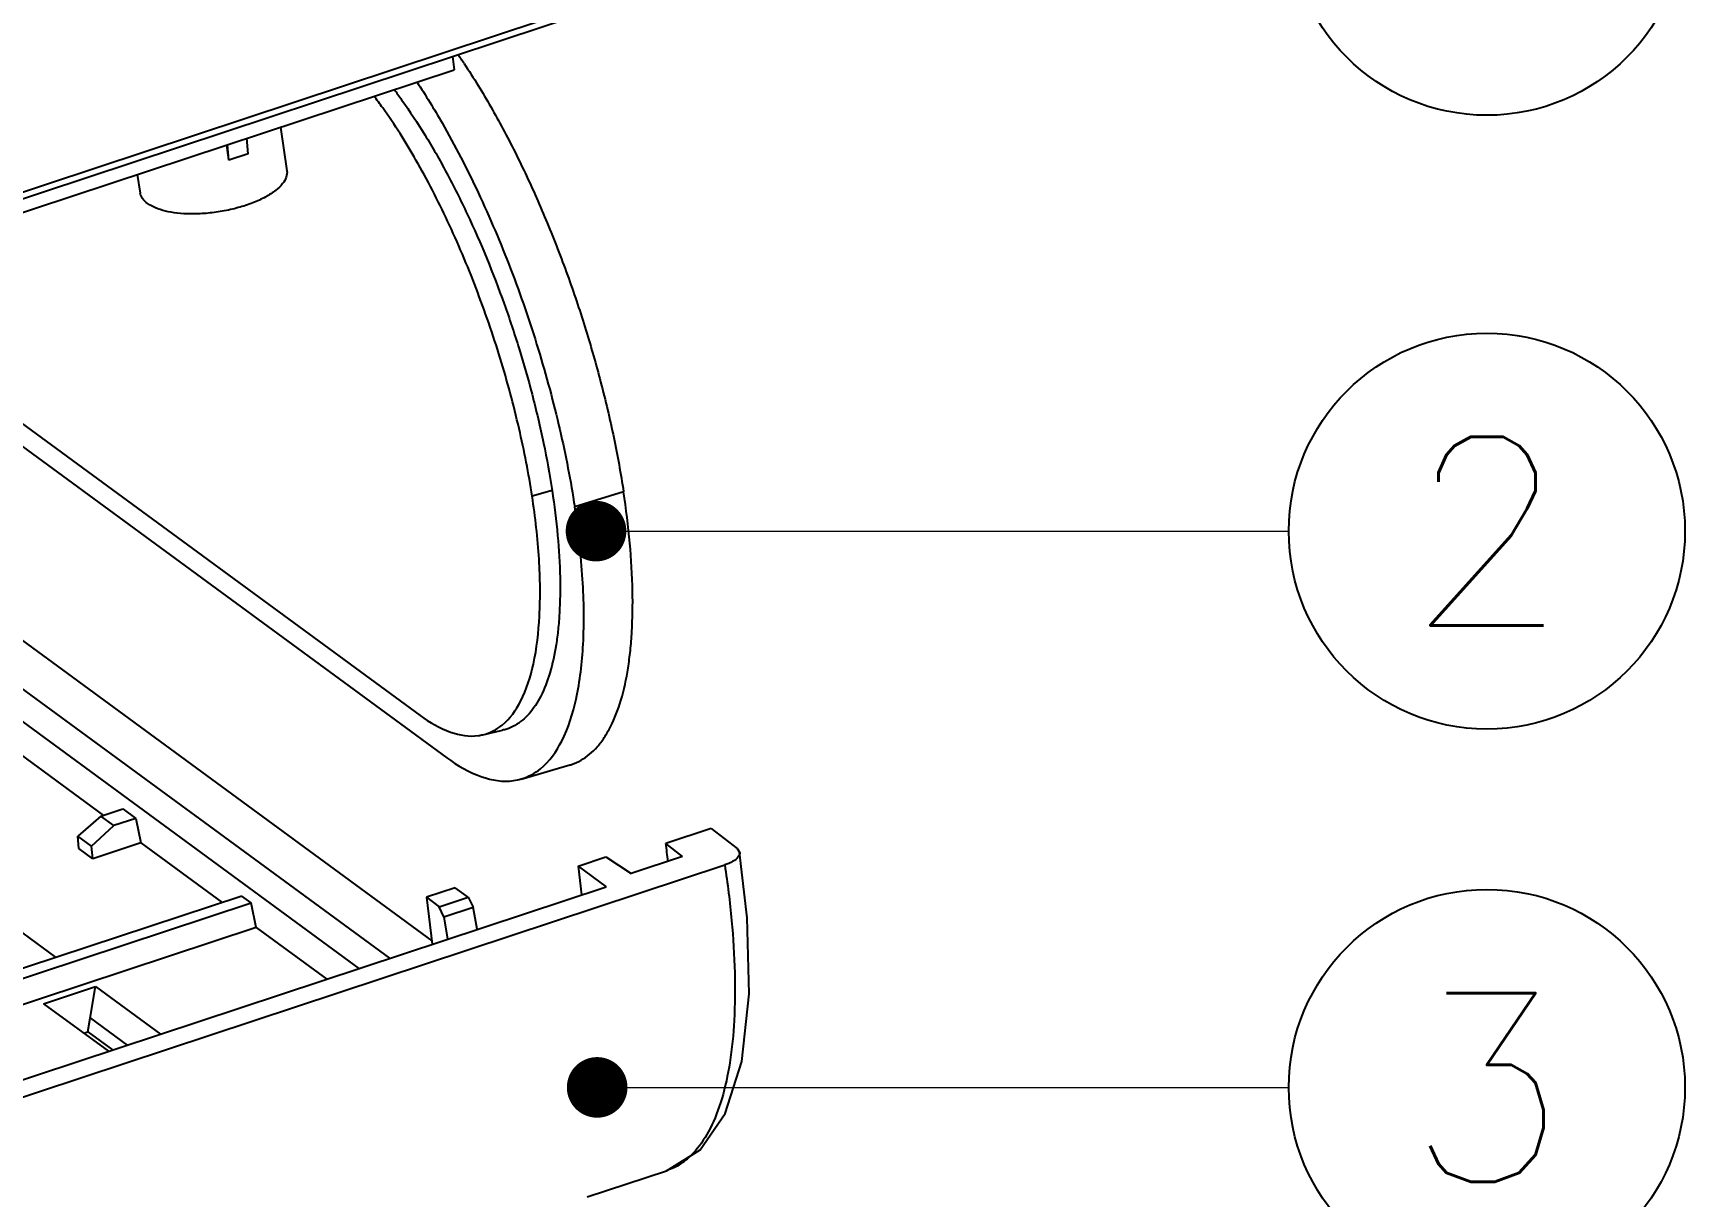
# Model space of a CAD drawing. Header units: millimetres. Extents: x 4086 to 4666, y 411 to 814.
# Drawn here: x 4316.37 to 4359.27, y 471.03 to 501.27 of the extents above; entities that cross this region are included whole.
import ezdxf
from ezdxf.enums import TextEntityAlignment as Align

# ---------------------------------------------------------------- set-up
doc = ezdxf.new("R2010")
doc.units = ezdxf.units.MM
doc.styles.add('TXT', font='txt.shx', dxfattribs={"bigfont": 'gbcbig.shx'})
doc.styles.add('wuwei', font='SimSun.ttf', dxfattribs={"width": 0.8, "oblique": 10})
doc.dimstyles.new('wuwei', dxfattribs={"dimscale": 1.5, "dimtxt": 2.5, "dimasz": 1.5, "dimexe": 0.3, "dimexo": 0.3, "dimgap": 0.5, "dimtad": 1, "dimdsep": 46, "dimtxsty": 'wuwei', "dimcen": 0, "dimclrd": 42, "dimclre": 256, "dimclrt": 256, "dimazin": 2, "dimtfac": 1, "dimtofl": 0, "dimtmove": 0, "dimatfit": 3, "dimfxl": 1, "dimlwd": 5, "dimlwe": 5, "dimarcsym": 0})

# ---------------------------------------------------------------- blocks, each defined once
blk = doc.blocks.new('u113')
at = {"color": 7, "linetype": 'Continuous'}
for p, q in [((15.222, 80.416), (100.682, 108.679)), ((15.367, 80.71), (100.79, 108.96)), ((95.572, 106.989), (95.623, 106.491)), ((14.916, 79.8), (95.623, 106.491)), ((89.19, 104.364), (89.421, 102.745)), ((87.176, 103.698), (87.261, 103.147)), ((87.272, 103.138), (87.218, 103.712)), ((87.985, 103.374), (87.937, 103.95)), ((87.272, 103.138), (87.261, 103.147)), ((87.985, 103.374), (87.272, 103.138)), ((83.872, 102.605), (83.984, 101.916)), ((72.23, 98.755), (94.368, 82.521)), ((71.438, 98.493), (95.354, 80.954)), ((64.673, 96.256), (94.801, 74.16)), ((93.245, 73.511), (62.989, 95.699)), ((61.837, 95.318), (92.093, 73.13)), ((99.264, 90.876), (98.521, 90.663)), ((101.913, 90.828), (100.102, 90.262)), ((73.948, 85.168), (82.616, 78.812)), ((96.694, 81.805), (97.427, 81.974)), ((98.118, 80.163), (99.92, 80.685)), ((82.524, 78.782), (81.668, 78.038)), ((82.524, 78.782), (83.338, 79.051)), ((83, 78.433), (82.524, 78.782)), ((83.813, 78.702), (83, 78.433)), ((83.338, 79.051), (83.813, 78.702)), ((83.813, 78.702), (84.004, 77.794)), ((81.702, 77.587), (81.668, 78.038)), ((82.167, 77.672), (81.668, 78.038)), ((82.167, 77.672), (83, 78.433)), ((105.16, 78.329), (103.476, 77.773)), ((105.16, 78.329), (106.13, 77.579)), ((75.156, 77.714), (80.851, 73.538)), ((82.223, 77.205), (81.702, 77.587)), ((82.223, 77.205), (82.167, 77.672)), ((84.004, 77.794), (82.223, 77.205)), ((84.004, 77.794), (87.024, 75.579)), ((100.223, 76.928), (101.261, 77.271)), ((101.261, 77.271), (102.19, 76.654)), ((104.104, 77.287), (102.19, 76.654)), ((104.104, 77.287), (103.476, 77.773)), ((106.13, 77.579), (106.221, 77.441)), ((106.505, 75.014), (106.221, 77.441)), ((20.244, 48.721), (105.667, 76.972)), ((100.223, 76.928), (100.358, 75.863)), ((100.223, 76.928), (101.266, 76.163)), ((19.636, 49.167), (101.266, 76.163)), ((95.665, 76.125), (94.597, 75.772)), ((96.145, 75.774), (95.665, 76.125)), ((87.746, 75.818), (67.641, 69.169)), ((67.988, 68.914), (88.093, 75.563)), ((88.093, 75.563), (87.746, 75.818)), ((88.284, 74.655), (88.093, 75.563)), ((94.597, 75.772), (94.818, 74.031)), ((94.597, 75.772), (95.076, 75.42)), ((95.076, 75.42), (96.145, 75.774)), ((95.25, 75.048), (95.076, 75.42)), ((95.25, 75.048), (96.328, 75.405)), ((96.145, 75.774), (96.328, 75.405)), ((96.486, 74.583), (96.328, 75.405)), ((95.25, 75.048), (95.38, 74.217)), ((88.284, 74.655), (68.9, 68.245)), ((88.284, 74.655), (90.901, 72.736)), ((80.392, 71.819), (82.324, 72.458)), ((82.126, 71.285), (82.324, 72.458)), ((82.324, 72.458), (84.728, 70.694)), ((80.392, 71.819), (82.797, 70.055)), ((82.041, 70.776), (82.126, 71.285)), ((82.134, 71.28), (83.491, 70.285)), ((81.885, 70.724), (82.041, 70.776)), ((82.033, 70.781), (82.953, 70.107)), ((100.563, 64.646), (103.505, 65.619))]:
    blk.add_line(p, q, dxfattribs=at)
blk.add_lwpolyline([(103.502, 65.618), (104.759, 66.401), (105.682, 67.742), (106.304, 69.68), (106.579, 72.182), (106.505, 75.014)], dxfattribs=at)
at = {"color": 4}
for centre in [(133.944, 112.154), (133.944, 89.366), (133.944, 68.714)]:
    blk.add_circle(centre, 7.35, dxfattribs=at)
at = {"color": 7, "linetype": 'Continuous'}
for centre, radius, start, end in [((75.942, 93.399), 24.08, 33.61411, 34.56458), ((71.487, 72.936), 32.353, 7.40586, 8.59802)]:
    blk.add_arc(centre, radius, start, end, dxfattribs=at)
for points, start_tangent, end_tangent in [([(95.995, 106.729), (96.519, 105.909), (97.437, 104.301), (98.313, 102.55), (99.131, 100.687), (99.877, 98.744), (100.514, 96.832), (101.062, 94.906), (101.549, 92.839), (101.913, 90.828)], (0.553653, -0.832747), (0.150619, -0.988592)), ([(94.244, 106.043), (95.18, 104.519), (96.516, 101.935), (97.722, 99.098), (98.745, 96.124), (99.547, 93.138), (100.102, 90.262)], (0.551609, -0.834103), (0.150619, -0.988592)), ([(98.521, 90.663), (98.037, 93.174), (97.335, 95.786), (96.44, 98.39), (95.384, 100.877), (94.212, 103.141), (92.977, 105.08), (92.654, 105.518)], (-0.150619, 0.988592), (-0.605101, 0.796149)), ([(93.399, 105.764), (93.68, 105.381), (94.542, 104.077), (95.346, 102.67), (96.113, 101.137), (97.482, 97.806), (98.039, 96.133), (98.519, 94.446), (98.945, 92.635), (99.264, 90.876)], (0.602877, -0.797834), (0.150619, -0.988592)), ([(89.421, 102.745), (89.422, 102.739), (89.397, 102.51), (89.263, 102.269), (89.01, 102.019), (88.635, 101.774), (88.159, 101.553), (87.619, 101.375), (87.026, 101.242), (86.421, 101.163), (85.856, 101.142), (85.353, 101.172), (84.913, 101.248), (84.544, 101.366), (84.254, 101.525)], (0.142144, -0.989846), (-0.806395, 0.591377)), ([(84.254, 101.525), (84.064, 101.718), (83.984, 101.916)], (-0.806395, 0.591377), (-0.162048, 0.986783)), ([(99.264, 90.876), (99.468, 89.202), (99.556, 87.639), (99.534, 86.321), (99.485, 85.714), (99.411, 85.146), (99.177, 84.096), (98.84, 83.238), (98.406, 82.585), (97.883, 82.151), (97.577, 82.016), (97.427, 81.974)], (0.150619, -0.988592), (-0.974483, -0.224462)), ([(99.92, 80.685), (99.986, 80.706), (100.335, 80.861), (100.933, 81.357), (101.194, 81.699), (101.428, 82.102), (101.813, 83.083), (102.081, 84.283), (102.165, 84.932), (102.221, 85.625), (102.247, 87.129), (102.147, 88.913), (101.913, 90.828)], (0.960545, 0.278126), (-0.150619, 0.988592)), ([(96.693, 81.807), (97.409, 82.162), (98.098, 83.061), (98.567, 84.43), (98.794, 86.211), (98.776, 88.321), (98.521, 90.663)], (0.97123, 0.238144), (-0.150619, 0.988592)), ([(98.116, 80.167), (98.833, 80.545), (99.619, 81.572), (100.154, 83.133), (100.414, 85.167), (100.394, 87.578), (100.102, 90.262)], (0.956965, 0.290205), (-0.150619, 0.988592)), ([(94.368, 82.521), (95.497, 81.903), (96.527, 81.775), (96.693, 81.807)], (0.806395, -0.591377), (0.97123, 0.238144)), ([(95.354, 80.954), (96.649, 80.247), (97.827, 80.102), (98.116, 80.167)], (0.806395, -0.591377), (0.956965, 0.290205)), ([(106.221, 77.441), (106.222, 77.435), (106.166, 77.269), (105.971, 77.107), (105.667, 76.972)], (0.166064, -0.986115), (-0.949427, -0.313988)), ([(105.667, 76.972), (105.922, 74.905), (106.038, 72.972), (106.016, 71.203), (105.855, 69.631), (105.555, 68.286), (105.122, 67.187), (104.567, 66.35), (104.161, 65.968)], (0.150619, -0.988592), (-0.794886, -0.606759)), ([(104.161, 65.968), (103.897, 65.793), (103.522, 65.625), (103.505, 65.619)], (-0.794886, -0.606759), (-0.949418, -0.314014))]:
    blk.add_spline(points, degree=3, dxfattribs=dict(at, start_tangent=start_tangent, end_tangent=end_tangent))
at = {"color": 6, "style": 'TXT'}
for s, p in [('2', (133.944, 89.366)), ('3', (133.944, 68.714))]:
    blk.add_text(s, height=7, dxfattribs=at).set_placement(p, align=Align.MIDDLE)
at = {"color": 4}
for points in [[(100.892, 89.366), (126.594, 89.366)], [(100.934, 68.714), (126.594, 68.714)]]:
    blk.add_leader(points, dimstyle='wuwei', override={"dimasz": 1.5, "dimldrblk": 'Dot'}, dxfattribs=at)

msp = doc.modelspace()

# ---------------------------------------------------------------- block references
at = {"xscale": 0.7, "yscale": 0.7, "zscale": 0.7}
msp.add_blockref('u113', (4260.366, 425.773), dxfattribs=at)

doc.saveas('drawing.dxf')
